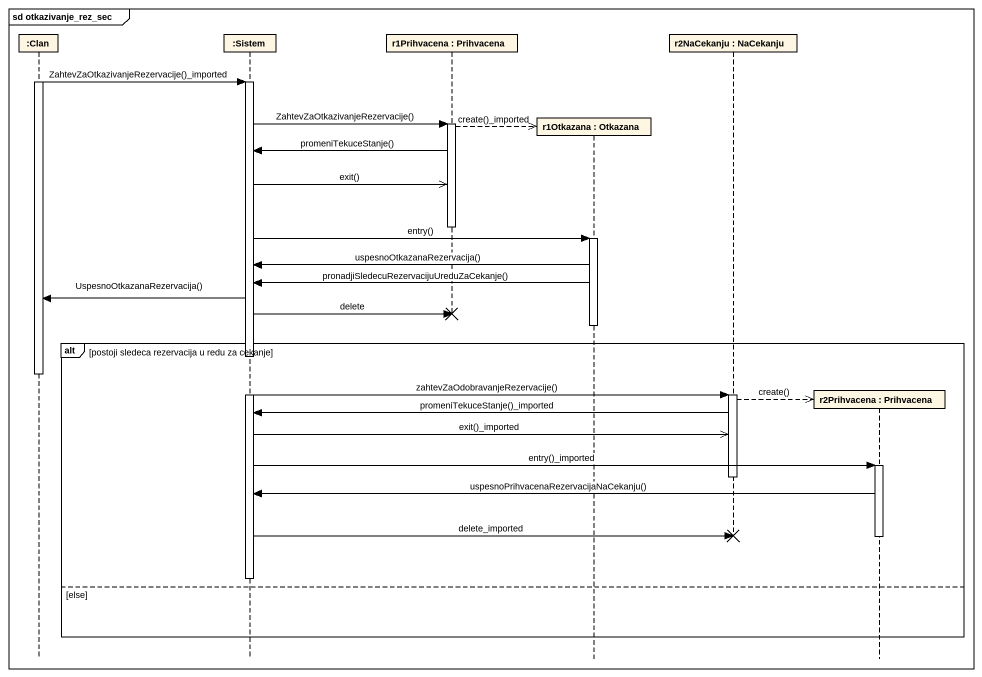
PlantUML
@startuml
mainframe sd otkazivanje_rez_sec
hide footbox
participant ":Clan" as Clan
participant ":Sistem" as Sistem
participant "r1Prihvacena : Prihvacena" as r1Prihvacena
participant "r1Otkazana : Otkazana" as r1Otkazana
participant "r2NaCekanju : NaCekanju" as r2NaCekanju
participant "r2Prihvacena : Prihvacena" as r2Prihvacena

activate Clan
Clan -> Sistem : ZahtevZaOtkazivanjeRezervacije()_imported
activate Sistem
Sistem -> r1Prihvacena : ZahtevZaOtkazivanjeRezervacije()
activate r1Prihvacena
r1Prihvacena -->> r1Otkazana ** : create()_imported
r1Prihvacena -> Sistem : promeniTekuceStanje()
Sistem ->> r1Prihvacena : exit()
deactivate r1Prihvacena
Sistem -> r1Otkazana : entry()
activate r1Otkazana
r1Otkazana -> Sistem : uspesnoOtkazanaRezervacija()
r1Otkazana -> Sistem : pronadjiSledecuRezervacijuUreduZaCekanje()
Sistem -> Clan : UspesnoOtkazanaRezervacija()
Sistem -> r1Prihvacena !! : delete
deactivate r1Otkazana
alt postoji sledeca rezervacija u redu za cekanje
  deactivate Clan
  Sistem -> r2NaCekanju : zahtevZaOdobravanjeRezervacije()
  activate r2NaCekanju
  r2NaCekanju -->> r2Prihvacena ** : create()
  r2NaCekanju -> Sistem : promeniTekuceStanje()_imported
  Sistem ->> r2NaCekanju : exit()_imported
  Sistem -> r2Prihvacena : entry()_imported
  activate r2Prihvacena
  deactivate r2NaCekanju
  r2Prihvacena -> Sistem : uspesnoPrihvacenaRezervacijaNaCekanju()
  Sistem -> r2NaCekanju !! : delete_imported
  deactivate r2Prihvacena
  deactivate Sistem
else else
end
@enduml
